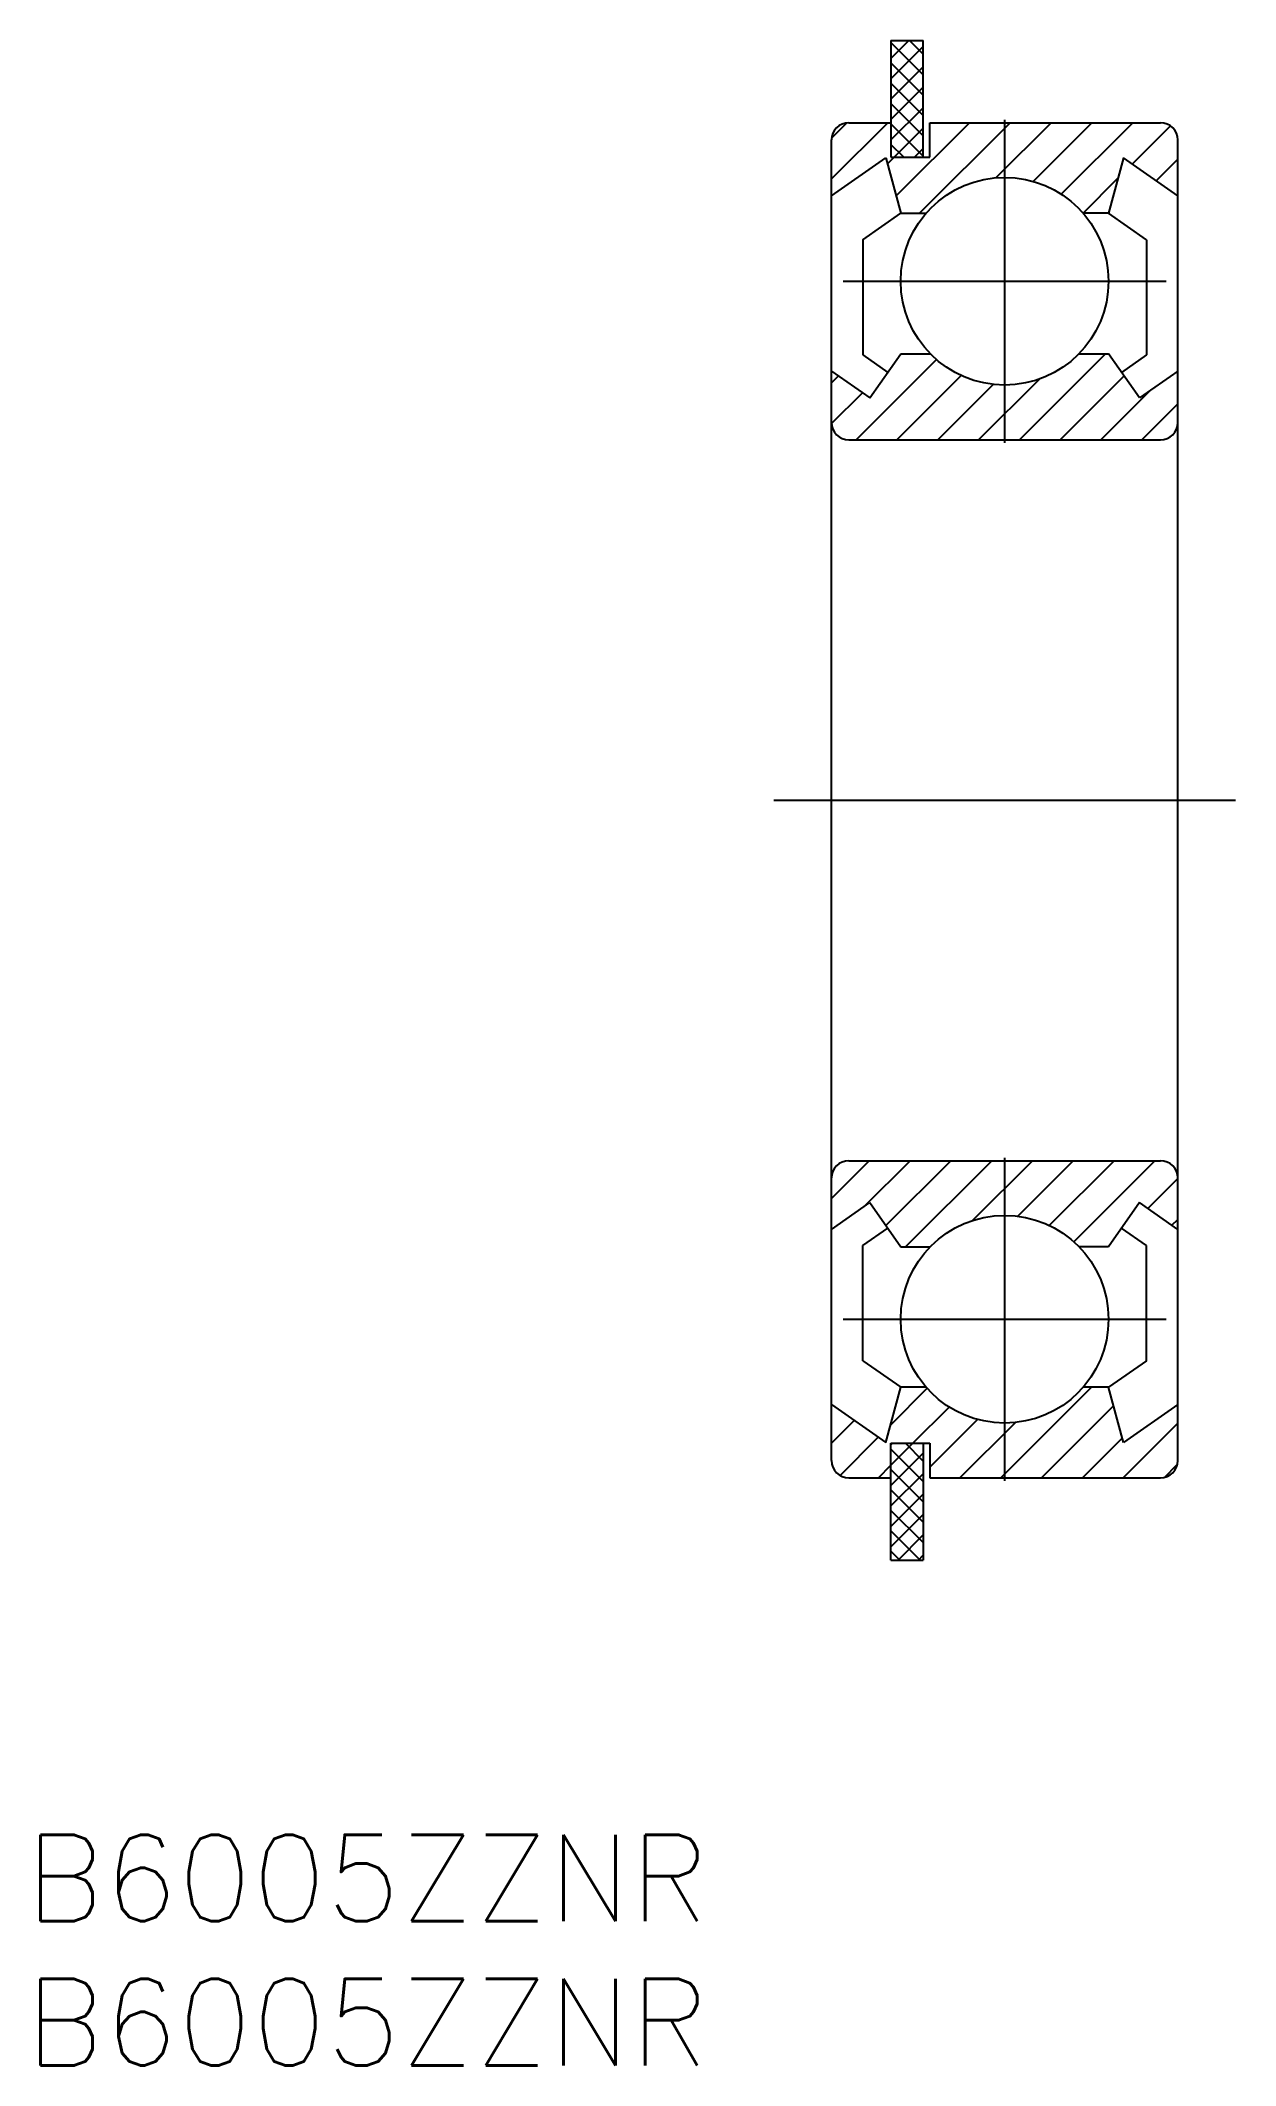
# Model space of a CAD drawing. Extents: x -27.4 to 14, y -43.9 to 26.3.
import ezdxf

# ---------------------------------------------------------------- set-up
doc = ezdxf.new("R2010")
doc.units = 0
doc.linetypes.add('CENTER', pattern=[50.8, 31.75, -6.35, 6.35, -6.35])
doc.layers.get('0').update_dxf_attribs({"linetype": 'CONTINUOUS'})
doc.layers.add('CENTER', color=1, linetype='CENTER')
doc.styles.get("Standard").update_dxf_attribs({"font": 'txt.shx', "height": 3, "bigfont": 'bigfont.shx'})

msp = doc.modelspace()

# ---------------------------------------------------------------- linework, layer by layer
at = {"color": 7, "linetype": 'CONTINUOUS'}
for p, q in [((2.06, 26.35), (2.06, 22.3)), ((2.06, 26.35), (3.18, 26.35)), ((3.18, 22.3), (3.18, 26.35)), ((0.6, 23.5), (2.06, 23.5)), ((3.41, 22.3), (3.41, 23.5)), ((3.41, 23.5), (11.4, 23.5)), ((0, -22.9), (0, 22.9)), ((12, -22.9), (12, 22.9)), ((0, 20.957), (1.885, 22.277)), ((1.885, 22.277), (2.4, 20.357)), ((2.06, 22.3), (3.41, 22.3)), ((10.115, 22.277), (9.6, 20.357)), ((12, 20.957), (10.115, 22.277)), ((1.089, 19.439), (2.4, 20.357)), ((2.4, 20.357), (3.279, 20.357)), ((9.6, 20.357), (8.721, 20.357)), ((10.911, 19.439), (9.6, 20.357)), ((1.089, 19.439), (1.089, 15.443)), ((10.911, 19.439), (10.911, 15.443)), ((1.329, 13.956), (2.4, 15.486)), ((2.4, 15.486), (3.423, 15.486)), ((8.577, 15.486), (9.6, 15.486)), ((10.671, 13.956), (9.6, 15.486)), ((0, 14.886), (1.329, 13.956)), ((1.089, 15.443), (1.948, 14.841)), ((10.911, 15.443), (10.052, 14.841)), ((12, 14.886), (10.671, 13.956)), ((0.6, 12.5), (11.4, 12.5)), ((0.6, -12.5), (11.4, -12.5)), ((0, -14.886), (1.329, -13.956)), ((1.329, -13.956), (2.4, -15.486)), ((10.671, -13.956), (9.6, -15.486)), ((12, -14.886), (10.671, -13.956)), ((1.089, -15.443), (1.948, -14.841)), ((1.089, -19.439), (1.089, -15.443)), ((10.911, -15.443), (10.052, -14.841)), ((10.911, -19.439), (10.911, -15.443)), ((2.4, -15.486), (3.423, -15.486)), ((9.6, -15.486), (8.577, -15.486)), ((1.089, -19.439), (2.4, -20.357)), ((10.911, -19.439), (9.6, -20.357)), ((1.885, -22.277), (2.4, -20.357)), ((3.279, -20.357), (2.4, -20.357)), ((9.6, -20.357), (8.721, -20.357)), ((10.115, -22.277), (9.6, -20.357)), ((0, -20.957), (1.885, -22.277)), ((12, -20.957), (10.115, -22.277)), ((2.06, -26.35), (2.06, -22.3)), ((2.06, -22.3), (3.41, -22.3)), ((3.18, -22.3), (3.18, -26.35)), ((3.41, -22.3), (3.41, -23.5)), ((0.6, -23.5), (2.06, -23.5)), ((3.41, -23.5), (11.4, -23.5)), ((2.06, -26.35), (3.18, -26.35))]:
    msp.add_line(p, q, dxfattribs=at)
at = {"color": 3, "linetype": 'CONTINUOUS'}
for p, q in [((2.06, 25.728), (2.682, 26.35)), ((3.18, 25.164), (2.06, 26.284)), ((2.06, 25.021), (3.18, 26.141)), ((3.18, 25.871), (2.701, 26.35)), ((3.18, 24.457), (2.06, 25.577)), ((2.06, 24.314), (3.18, 25.434)), ((3.18, 23.75), (2.06, 24.87)), ((2.06, 23.607), (3.18, 24.727)), ((3.18, 23.043), (2.06, 24.163)), ((2.06, 22.9), (3.18, 24.02)), ((0, 21.547), (1.953, 23.5)), ((0.003, 22.965), (0.535, 23.497)), ((3.18, 22.336), (2.06, 23.456)), ((2.167, 22.3), (3.18, 23.313)), ((2.239, 20.957), (4.782, 23.5)), ((3.053, 20.357), (6.196, 23.5)), ((5.697, 21.587), (7.61, 23.5)), ((6.986, 21.462), (9.024, 23.5)), ((7.959, 21.02), (10.438, 23.5)), ((10.418, 22.065), (11.744, 23.391)), ((2.508, 22.3), (2.06, 22.748)), ((2.874, 22.3), (3.18, 22.606)), ((1.94, 22.073), (2.167, 22.3)), ((11.25, 21.483), (12, 22.233)), ((8.716, 20.363), (9.926, 21.574)), ((2.342, 15.404), (2.425, 15.486)), ((6.509, 12.5), (9.496, 15.486)), ((0.853, 12.5), (3.637, 15.284)), ((0, 14.476), (0.242, 14.717)), ((0.001, 13.063), (1.073, 14.135)), ((2.267, 12.5), (4.496, 14.729)), ((3.681, 12.5), (5.603, 14.422)), ((5.095, 12.5), (7.202, 14.607)), ((7.924, 12.5), (10.14, 14.716)), ((9.338, 12.5), (11.081, 14.243)), ((10.752, 12.5), (12, 13.748)), ((0, -13.808), (1.308, -12.5)), ((1.122, -14.101), (2.723, -12.5)), ((1.885, -14.752), (4.137, -12.5)), ((2.565, -15.486), (5.551, -12.5)), ((4.89, -14.575), (6.965, -12.5)), ((6.451, -14.428), (8.38, -12.5)), ((7.545, -14.749), (9.794, -12.5)), ((8.395, -15.313), (11.208, -12.5)), ((10.962, -14.16), (12, -13.122)), ((11.794, -14.742), (12, -14.536)), ((5.865, -23.5), (9.008, -20.357)), ((2.052, -21.656), (3.313, -20.395)), ((2.822, -22.3), (4.078, -21.044)), ((7.279, -23.5), (9.774, -21.005)), ((0, -22.294), (0.786, -21.508)), ((3.41, -23.126), (5.061, -21.475)), ((4.451, -23.5), (6.37, -21.581)), ((10.107, -23.5), (12, -21.607)), ((0.293, -23.415), (1.618, -22.09)), ((2.06, -22.355), (2.115, -22.3)), ((2.06, -23.062), (2.822, -22.3)), ((3.18, -22.919), (2.561, -22.3)), ((8.693, -23.5), (10.073, -22.12)), ((1.622, -23.5), (2.06, -23.062)), ((3.18, -23.626), (2.06, -22.506)), ((2.06, -23.769), (3.18, -22.649)), ((11.538, -23.484), (11.984, -23.038)), ((3.18, -24.334), (2.06, -23.214)), ((2.06, -24.476), (3.18, -23.356)), ((3.18, -25.041), (2.06, -23.921)), ((2.06, -25.184), (3.18, -24.064)), ((3.18, -25.748), (2.06, -24.628)), ((2.06, -25.891), (3.18, -24.771)), ((3.075, -26.35), (2.06, -25.335)), ((2.308, -26.35), (3.18, -25.478)), ((2.368, -26.35), (2.06, -26.042)), ((3.015, -26.35), (3.18, -26.185))]:
    msp.add_line(p, q, dxfattribs=at)
at = {"color": 7, "linetype": 'CONTINUOUS'}
for centre in [(6, 18), (6, -18)]:
    msp.add_circle(centre, 3.6, dxfattribs=at)
for centre, start, end in [((0.6, 22.9), 90, 180), ((11.4, 22.9), 0, 90), ((0.6, 13.1), 180, 270), ((11.4, 13.1), 270, 0), ((0.6, -13.1), 90, 180), ((11.4, -13.1), 0, 90), ((0.6, -22.9), 180, 270), ((11.4, -22.9), 270, 0)]:
    msp.add_arc(centre, 0.6, start, end, dxfattribs=at)
at = {"layer": 'CENTER', "color": 1, "linetype": 'CENTER'}
for p, q in [((6, 23.6), (6, 12.4)), ((0.4, 18), (11.6, 18)), ((-2, 0), (14, 0)), ((6, -12.4), (6, -23.6)), ((0.4, -18), (11.6, -18))]:
    msp.add_line(p, q, dxfattribs=at)

# ---------------------------------------------------------------- texts
at = {"color": 7, "linetype": 'CONTINUOUS'}
for p in [(-27.931, -38.881), (-27.931, -43.881)]:
    msp.add_text('B6005ZZNR', height=3, dxfattribs=at).set_placement(p)

doc.saveas('drawing.dxf')
